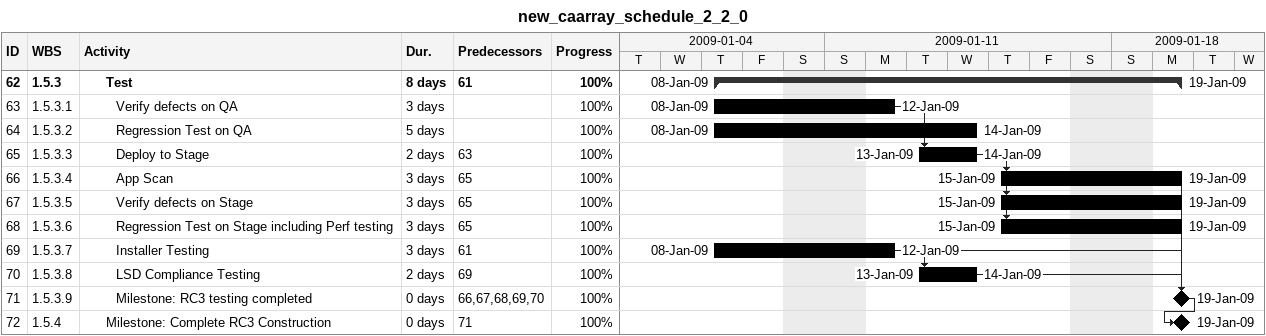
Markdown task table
new_caarray_schedule_2_2_0

| ID | WBS | Task | Duration | Start | Finish | Predecessors | % complete |
|---|---|---|---|---|---|---|---|
| 62 | 1.5.3 | **Test** | 8d | 2009-01-08 | 2009-01-19 | 61 | 100 |
| 63 | 1.5.3.1 | Verify defects on QA | 3d | 2009-01-08 | 2009-01-12 |  | 100 |
| 64 | 1.5.3.2 | Regression Test on QA | 5d | 2009-01-08 | 2009-01-14 |  | 100 |
| 65 | 1.5.3.3 | Deploy to Stage | 2d | 2009-01-13 | 2009-01-14 | 63 | 100 |
| 66 | 1.5.3.4 | App Scan | 3d | 2009-01-15 | 2009-01-19 | 65 | 100 |
| 67 | 1.5.3.5 | Verify defects on Stage | 3d | 2009-01-15 | 2009-01-19 | 65 | 100 |
| 68 | 1.5.3.6 | Regression Test on Stage including Perf testing | 3d | 2009-01-15 | 2009-01-19 | 65 | 100 |
| 69 | 1.5.3.7 | Installer Testing | 3d | 2009-01-08 | 2009-01-12 | 61 | 100 |
| 70 | 1.5.3.8 | LSD Compliance Testing | 2d | 2009-01-13 | 2009-01-14 | 69 | 100 |
| 71 | 1.5.3.9 | Milestone: RC3 testing completed | 0d | 2009-01-19 | 2009-01-19 | 66, 67, 68, 69, 70 | 100 |
| 72 | 1.5.4 | Milestone: Complete RC3 Construction | 0d | 2009-01-19 | 2009-01-19 | 71 | 100 |
